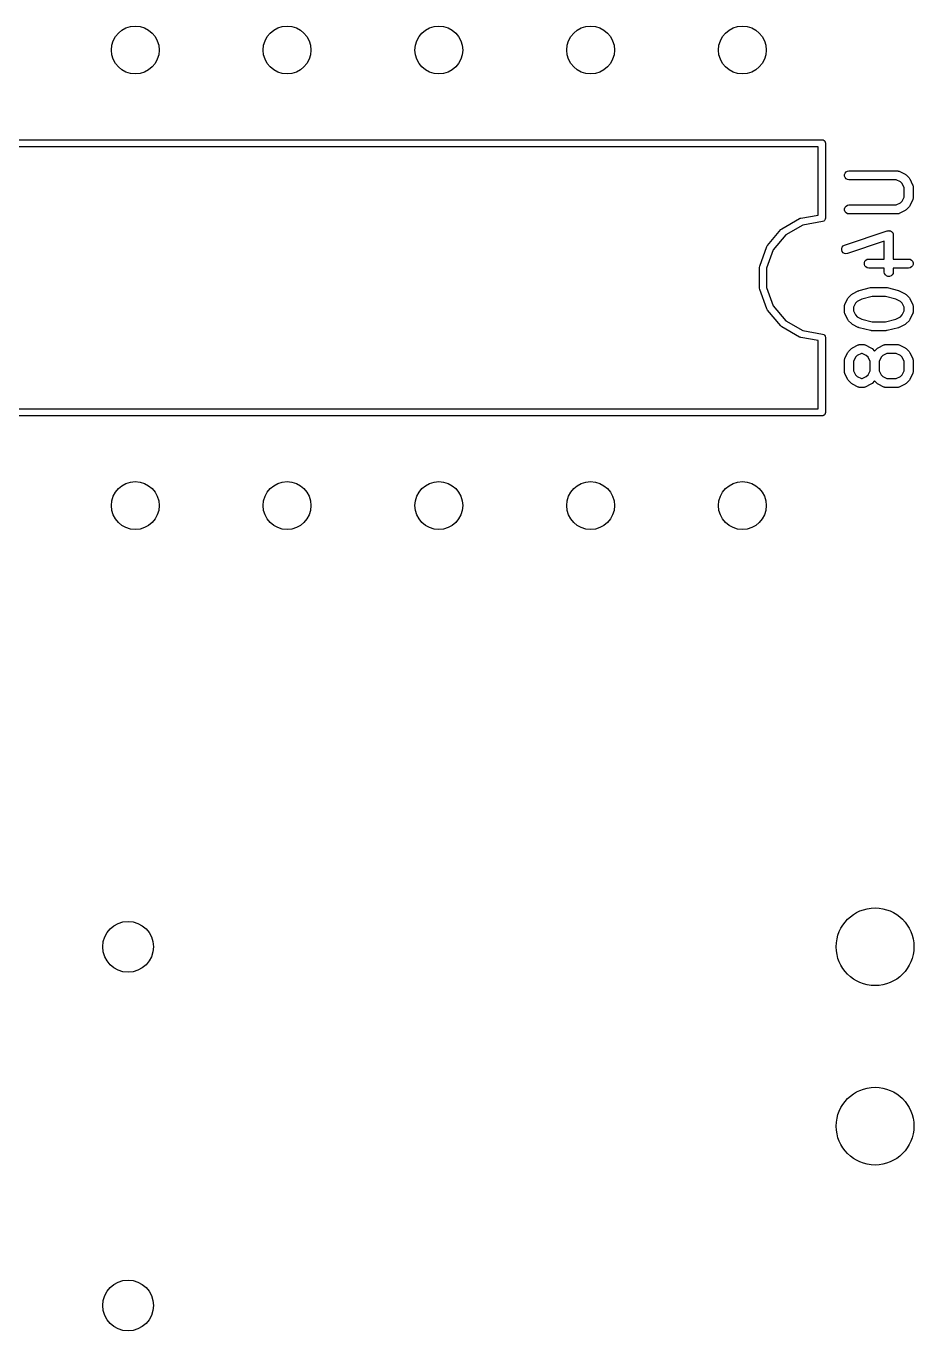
# Model space of a CAD drawing. Extents: x 25 to 326, y -201 to -21.
# Drawn here: x 165.79 to 180.65, y -133.43 to -111.6 of the extents above; entities that cross this region are included whole.
import ezdxf

# ---------------------------------------------------------------- set-up
doc = ezdxf.new("R2010")
doc.units = 0
doc.header["$MEASUREMENT"] = 0
doc.layers.add('BLACK', color=7, linetype='CONTINUOUS')

msp = doc.modelspace()

# ---------------------------------------------------------------- linework, layer by layer
at = {"layer": 'Black'}
for p, q in [((158.67, -113.5), (179.11, -113.5)), ((179.05, -113.62), (158.73, -113.62)), ((179.05, -114.76), (179.05, -113.62)), ((179.11, -113.5), (179.115, -113.501)), ((179.115, -113.501), (179.12, -113.501)), ((179.12, -113.501), (179.125, -113.503)), ((179.125, -113.503), (179.131, -113.504)), ((179.131, -113.504), (179.135, -113.506)), ((179.135, -113.506), (179.14, -113.508)), ((179.14, -113.508), (179.144, -113.511)), ((179.144, -113.511), (179.149, -113.514)), ((179.149, -113.514), (179.152, -113.518)), ((179.152, -113.518), (179.156, -113.521)), ((179.156, -113.521), (179.159, -113.526)), ((179.159, -113.526), (179.162, -113.53)), ((179.162, -113.53), (179.164, -113.535)), ((179.164, -113.535), (179.166, -113.539)), ((179.166, -113.539), (179.167, -113.545)), ((179.167, -113.545), (179.169, -113.55)), ((179.169, -113.55), (179.169, -113.555)), ((179.169, -113.555), (179.17, -113.56)), ((179.17, -113.56), (179.17, -114.81)), ((179.489, -114.083), (179.497, -114.058)), ((179.489, -114.109), (179.489, -114.083)), ((179.497, -114.133), (179.489, -114.109)), ((179.497, -114.058), (179.514, -114.038)), ((179.514, -114.153), (179.497, -114.133)), ((179.514, -114.038), (179.537, -114.025)), ((179.537, -114.025), (179.562, -114.021)), ((179.562, -114.021), (180.372, -114.021)), ((180.372, -114.021), (180.376, -114.021)), ((180.376, -114.021), (180.38, -114.021)), ((180.38, -114.021), (180.389, -114.024)), ((180.389, -114.024), (180.398, -114.025)), ((180.398, -114.025), (180.401, -114.027)), ((180.401, -114.027), (180.405, -114.029)), ((180.405, -114.029), (180.501, -114.076)), ((180.501, -114.076), (180.51, -114.083)), ((180.51, -114.083), (180.52, -114.09)), ((180.52, -114.09), (180.568, -114.138)), ((180.568, -114.138), (180.575, -114.148)), ((179.537, -114.166), (179.514, -114.153)), ((179.562, -114.171), (179.537, -114.166)), ((180.354, -114.171), (179.562, -114.171)), ((180.423, -114.205), (180.354, -114.171)), ((180.453, -114.235), (180.423, -114.205)), ((180.487, -114.304), (180.453, -114.235)), ((180.487, -114.459), (180.487, -114.304)), ((180.575, -114.148), (180.582, -114.157)), ((180.582, -114.157), (180.629, -114.253)), ((180.629, -114.253), (180.631, -114.257)), ((180.631, -114.257), (180.633, -114.261)), ((180.633, -114.261), (180.634, -114.269)), ((180.634, -114.269), (180.637, -114.278)), ((180.637, -114.278), (180.637, -114.282)), ((180.637, -114.282), (180.637, -114.286)), ((180.637, -114.286), (180.637, -114.477)), ((180.354, -114.592), (180.423, -114.558)), ((180.423, -114.558), (180.453, -114.527)), ((180.453, -114.527), (180.487, -114.459)), ((180.629, -114.51), (180.582, -114.605)), ((180.631, -114.506), (180.629, -114.51)), ((180.633, -114.502), (180.631, -114.506)), ((180.634, -114.494), (180.633, -114.502)), ((180.637, -114.485), (180.634, -114.494)), ((180.637, -114.477), (180.637, -114.481)), ((180.637, -114.481), (180.637, -114.485)), ((178.758, -114.811), (179.05, -114.76)), ((179.489, -114.654), (179.497, -114.63)), ((179.489, -114.68), (179.489, -114.654)), ((179.497, -114.705), (179.489, -114.68)), ((179.497, -114.63), (179.514, -114.61)), ((179.514, -114.725), (179.497, -114.705)), ((179.514, -114.61), (179.537, -114.597)), ((179.537, -114.738), (179.514, -114.725)), ((179.537, -114.597), (179.562, -114.592)), ((179.562, -114.742), (179.537, -114.738)), ((179.562, -114.592), (180.354, -114.592)), ((180.372, -114.742), (179.562, -114.742)), ((180.376, -114.741), (180.372, -114.742)), ((180.38, -114.742), (180.376, -114.741)), ((180.389, -114.739), (180.38, -114.742)), ((180.398, -114.738), (180.389, -114.739)), ((180.401, -114.735), (180.398, -114.738)), ((180.405, -114.734), (180.401, -114.735)), ((180.501, -114.687), (180.405, -114.734)), ((180.51, -114.679), (180.501, -114.687)), ((180.52, -114.673), (180.51, -114.679)), ((180.568, -114.625), (180.52, -114.673)), ((180.575, -114.615), (180.568, -114.625)), ((180.582, -114.605), (180.575, -114.615)), ((178.198, -115.271), (178.421, -115.005)), ((178.421, -115.005), (178.433, -114.996)), ((178.421, -115.005), (178.421, -115.005)), ((178.433, -114.996), (178.437, -114.992)), ((178.437, -114.992), (178.738, -114.818)), ((178.437, -114.992), (178.437, -114.992)), ((178.789, -114.928), (178.506, -115.091)), ((178.738, -114.818), (178.746, -114.815)), ((178.738, -114.818), (178.738, -114.818)), ((178.746, -114.815), (178.758, -114.811)), ((178.758, -114.811), (178.758, -114.811)), ((179.12, -114.869), (178.789, -114.928)), ((179.14, -114.862), (179.12, -114.869)), ((179.156, -114.849), (179.14, -114.862)), ((179.166, -114.831), (179.156, -114.849)), ((179.167, -114.827), (179.166, -114.831)), ((179.17, -114.81), (179.167, -114.827)), ((178.506, -115.091), (178.297, -115.34)), ((179.491, -115.263), (180.205, -115.025)), ((180.154, -115.2), (179.538, -115.405)), ((180.154, -115.497), (180.154, -115.2)), ((180.205, -115.025), (180.211, -115.024)), ((180.211, -115.024), (180.216, -115.022)), ((180.216, -115.022), (180.224, -115.022)), ((180.224, -115.022), (180.231, -115.021)), ((180.231, -115.021), (180.237, -115.022)), ((180.237, -115.022), (180.242, -115.022)), ((180.242, -115.022), (180.249, -115.024)), ((180.249, -115.024), (180.257, -115.026)), ((180.257, -115.026), (180.261, -115.029)), ((180.261, -115.029), (180.267, -115.031)), ((180.267, -115.031), (180.272, -115.036)), ((180.272, -115.036), (180.279, -115.04)), ((180.279, -115.04), (180.282, -115.044)), ((180.282, -115.044), (180.287, -115.048)), ((180.287, -115.048), (180.29, -115.054)), ((180.29, -115.054), (180.295, -115.06)), ((180.295, -115.06), (180.297, -115.065)), ((180.297, -115.065), (180.3, -115.07)), ((180.3, -115.07), (180.301, -115.078)), ((180.301, -115.078), (180.303, -115.085)), ((180.303, -115.085), (180.303, -115.09)), ((180.303, -115.09), (180.304, -115.096)), ((180.304, -115.096), (180.304, -115.497)), ((178.069, -115.616), (178.188, -115.289)), ((178.297, -115.34), (178.185, -115.647)), ((178.188, -115.289), (178.196, -115.275)), ((178.188, -115.289), (178.188, -115.289)), ((178.196, -115.275), (178.198, -115.271)), ((178.198, -115.271), (178.198, -115.271)), ((179.441, -115.319), (179.451, -115.295)), ((179.441, -115.345), (179.441, -115.319)), ((179.449, -115.37), (179.441, -115.345)), ((179.465, -115.39), (179.449, -115.37)), ((179.451, -115.295), (179.468, -115.275)), ((179.487, -115.404), (179.465, -115.39)), ((179.468, -115.275), (179.491, -115.263)), ((179.513, -115.409), (179.487, -115.404)), ((179.538, -115.405), (179.513, -115.409)), ((178.065, -115.636), (178.069, -115.616)), ((178.065, -115.984), (178.065, -115.636)), ((178.185, -115.647), (178.185, -115.973)), ((179.822, -115.559), (179.831, -115.534)), ((179.822, -115.585), (179.822, -115.559)), ((179.831, -115.609), (179.822, -115.585)), ((179.831, -115.534), (179.848, -115.514)), ((179.848, -115.629), (179.831, -115.609)), ((179.848, -115.514), (179.87, -115.501)), ((179.87, -115.642), (179.848, -115.629)), ((179.87, -115.501), (179.896, -115.497)), ((179.896, -115.647), (179.87, -115.642)), ((179.896, -115.497), (180.154, -115.497)), ((180.154, -115.647), (179.896, -115.647)), ((180.154, -115.715), (180.154, -115.647)), ((180.304, -115.497), (180.562, -115.497)), ((180.562, -115.647), (180.304, -115.647)), ((180.304, -115.647), (180.304, -115.715)), ((180.562, -115.497), (180.588, -115.501)), ((180.588, -115.642), (180.562, -115.647)), ((180.588, -115.501), (180.611, -115.514)), ((180.611, -115.629), (180.588, -115.642)), ((180.611, -115.514), (180.627, -115.534)), ((180.627, -115.609), (180.611, -115.629)), ((180.627, -115.534), (180.636, -115.559)), ((180.636, -115.585), (180.627, -115.609)), ((180.636, -115.559), (180.636, -115.585)), ((180.159, -115.74), (180.154, -115.715)), ((180.172, -115.763), (180.159, -115.74)), ((180.192, -115.78), (180.172, -115.763)), ((180.216, -115.789), (180.192, -115.78)), ((180.242, -115.789), (180.216, -115.789)), ((180.267, -115.78), (180.242, -115.789)), ((180.287, -115.763), (180.267, -115.78)), ((180.3, -115.74), (180.287, -115.763)), ((180.304, -115.715), (180.3, -115.74)), ((178.069, -116.004), (178.065, -115.984)), ((178.188, -116.331), (178.069, -116.004)), ((178.185, -115.973), (178.297, -116.28)), ((179.557, -116.138), (179.605, -116.09)), ((179.605, -116.09), (179.614, -116.083)), ((179.614, -116.083), (179.624, -116.076)), ((179.624, -116.076), (179.719, -116.029)), ((179.719, -116.029), (179.727, -116.026)), ((179.727, -116.026), (179.735, -116.023)), ((179.735, -116.023), (179.925, -115.975)), ((179.925, -115.975), (179.934, -115.975)), ((179.934, -115.975), (179.943, -115.973)), ((179.943, -115.973), (180.181, -115.973)), ((180.181, -115.973), (180.19, -115.975)), ((180.19, -115.975), (180.2, -115.975)), ((180.2, -115.975), (180.39, -116.023)), ((180.39, -116.023), (180.398, -116.026)), ((180.398, -116.026), (180.405, -116.029)), ((180.405, -116.029), (180.501, -116.076)), ((180.501, -116.076), (180.51, -116.083)), ((180.51, -116.083), (180.52, -116.09)), ((180.52, -116.09), (180.568, -116.138)), ((178.297, -116.28), (178.506, -116.529)), ((179.487, -116.286), (179.488, -116.282)), ((179.487, -116.381), (179.487, -116.286)), ((179.488, -116.278), (179.49, -116.269)), ((179.488, -116.282), (179.488, -116.278)), ((179.49, -116.269), (179.492, -116.261)), ((179.492, -116.261), (179.494, -116.257)), ((179.494, -116.257), (179.495, -116.253)), ((179.495, -116.253), (179.543, -116.157)), ((179.543, -116.157), (179.55, -116.148)), ((179.55, -116.148), (179.557, -116.138)), ((179.672, -116.235), (179.637, -116.304)), ((179.637, -116.304), (179.637, -116.364)), ((179.702, -116.205), (179.672, -116.235)), ((179.779, -116.166), (179.702, -116.205)), ((179.953, -116.123), (179.779, -116.166)), ((180.172, -116.123), (179.953, -116.123)), ((180.346, -116.166), (180.172, -116.123)), ((180.423, -116.205), (180.346, -116.166)), ((180.453, -116.235), (180.423, -116.205)), ((180.487, -116.304), (180.453, -116.235)), ((180.487, -116.364), (180.487, -116.304)), ((180.568, -116.138), (180.575, -116.148)), ((180.575, -116.148), (180.582, -116.157)), ((180.582, -116.157), (180.629, -116.253)), ((180.629, -116.253), (180.631, -116.257)), ((180.631, -116.257), (180.633, -116.261)), ((180.633, -116.261), (180.634, -116.269)), ((180.634, -116.269), (180.637, -116.278)), ((180.637, -116.278), (180.637, -116.282)), ((180.637, -116.282), (180.637, -116.286)), ((180.637, -116.286), (180.637, -116.381)), ((178.193, -116.34), (178.188, -116.331)), ((178.188, -116.331), (178.188, -116.331)), ((178.198, -116.349), (178.193, -116.34)), ((178.421, -116.615), (178.198, -116.349)), ((178.198, -116.349), (178.198, -116.349)), ((178.506, -116.529), (178.789, -116.692)), ((179.488, -116.386), (179.487, -116.381)), ((179.488, -116.39), (179.488, -116.386)), ((179.49, -116.398), (179.488, -116.39)), ((179.492, -116.407), (179.49, -116.398)), ((179.494, -116.411), (179.492, -116.407)), ((179.495, -116.415), (179.494, -116.411)), ((179.543, -116.51), (179.495, -116.415)), ((179.55, -116.52), (179.543, -116.51)), ((179.557, -116.53), (179.55, -116.52)), ((179.605, -116.577), (179.557, -116.53)), ((179.637, -116.364), (179.672, -116.432)), ((179.672, -116.432), (179.702, -116.463)), ((179.702, -116.463), (179.779, -116.501)), ((179.779, -116.501), (179.953, -116.545)), ((179.953, -116.545), (180.172, -116.545)), ((180.172, -116.545), (180.346, -116.501)), ((180.346, -116.501), (180.423, -116.463)), ((180.423, -116.463), (180.453, -116.432)), ((180.453, -116.432), (180.487, -116.364)), ((180.568, -116.53), (180.52, -116.577)), ((180.575, -116.52), (180.568, -116.53)), ((180.582, -116.51), (180.575, -116.52)), ((180.629, -116.415), (180.582, -116.51)), ((180.631, -116.411), (180.629, -116.415)), ((180.633, -116.407), (180.631, -116.411)), ((180.634, -116.398), (180.633, -116.407)), ((180.637, -116.39), (180.634, -116.398)), ((180.637, -116.381), (180.637, -116.386)), ((180.637, -116.386), (180.637, -116.39)), ((178.429, -116.621), (178.421, -116.615)), ((178.421, -116.615), (178.421, -116.615)), ((178.437, -116.628), (178.429, -116.621)), ((178.738, -116.802), (178.437, -116.628)), ((178.437, -116.628), (178.437, -116.628)), ((178.789, -116.692), (179.12, -116.751)), ((179.12, -116.751), (179.14, -116.758)), ((179.14, -116.758), (179.156, -116.771)), ((179.614, -116.584), (179.605, -116.577)), ((179.624, -116.591), (179.614, -116.584)), ((179.719, -116.639), (179.624, -116.591)), ((179.727, -116.641), (179.719, -116.639)), ((179.735, -116.645), (179.727, -116.641)), ((179.925, -116.692), (179.735, -116.645)), ((179.934, -116.693), (179.925, -116.692)), ((179.943, -116.695), (179.934, -116.693)), ((180.181, -116.695), (179.943, -116.695)), ((180.19, -116.693), (180.181, -116.695)), ((180.2, -116.692), (180.19, -116.693)), ((180.39, -116.645), (180.2, -116.692)), ((180.398, -116.641), (180.39, -116.645)), ((180.405, -116.639), (180.398, -116.641)), ((180.501, -116.591), (180.405, -116.639)), ((180.51, -116.584), (180.501, -116.591)), ((180.52, -116.577), (180.51, -116.584)), ((178.746, -116.805), (178.738, -116.802)), ((178.738, -116.802), (178.738, -116.802)), ((178.758, -116.809), (178.746, -116.805)), ((179.05, -116.86), (178.758, -116.809)), ((178.758, -116.809), (178.758, -116.809)), ((179.05, -118), (179.05, -116.86)), ((179.156, -116.771), (179.166, -116.789)), ((179.166, -116.789), (179.17, -116.81)), ((179.17, -116.81), (179.17, -118.06)), ((179.614, -116.988), (179.624, -116.981)), ((179.624, -116.981), (179.719, -116.933)), ((179.719, -116.933), (179.723, -116.932)), ((179.723, -116.932), (179.727, -116.93)), ((179.727, -116.93), (179.736, -116.928)), ((179.736, -116.928), (179.744, -116.926)), ((179.744, -116.926), (179.749, -116.926)), ((179.749, -116.926), (179.753, -116.925)), ((179.753, -116.925), (179.8, -116.925)), ((179.8, -116.925), (179.805, -116.926)), ((179.805, -116.926), (179.809, -116.926)), ((179.809, -116.926), (179.817, -116.928)), ((179.817, -116.928), (179.826, -116.93)), ((179.826, -116.93), (179.83, -116.932)), ((179.83, -116.932), (179.834, -116.933)), ((179.834, -116.933), (179.929, -116.981)), ((179.929, -116.981), (179.939, -116.988)), ((180.043, -116.988), (180.053, -116.981)), ((180.053, -116.981), (180.148, -116.933)), ((180.148, -116.933), (180.152, -116.932)), ((180.152, -116.932), (180.156, -116.93)), ((180.156, -116.93), (180.164, -116.928)), ((180.164, -116.928), (180.173, -116.926)), ((180.173, -116.926), (180.177, -116.926)), ((180.177, -116.926), (180.181, -116.925)), ((180.181, -116.925), (180.372, -116.925)), ((180.372, -116.925), (180.376, -116.926)), ((180.376, -116.926), (180.38, -116.926)), ((180.38, -116.926), (180.389, -116.928)), ((180.389, -116.928), (180.398, -116.93)), ((180.398, -116.93), (180.401, -116.932)), ((180.401, -116.932), (180.405, -116.933)), ((180.405, -116.933), (180.501, -116.981)), ((180.501, -116.981), (180.51, -116.988)), ((179.487, -117.191), (179.488, -117.187)), ((179.487, -117.381), (179.487, -117.191)), ((179.488, -117.182), (179.49, -117.174)), ((179.488, -117.187), (179.488, -117.182)), ((179.49, -117.174), (179.492, -117.165)), ((179.492, -117.165), (179.494, -117.162)), ((179.494, -117.162), (179.495, -117.157)), ((179.495, -117.157), (179.543, -117.062)), ((179.543, -117.062), (179.55, -117.053)), ((179.55, -117.053), (179.557, -117.043)), ((179.557, -117.043), (179.605, -116.995)), ((179.605, -116.995), (179.614, -116.988)), ((179.672, -117.14), (179.637, -117.209)), ((179.702, -117.11), (179.672, -117.14)), ((179.771, -117.075), (179.702, -117.11)), ((179.783, -117.075), (179.771, -117.075)), ((179.851, -117.11), (179.783, -117.075)), ((179.882, -117.14), (179.851, -117.11)), ((179.916, -117.209), (179.882, -117.14)), ((179.939, -116.988), (179.949, -116.995)), ((179.949, -116.995), (179.991, -117.037)), ((179.991, -117.037), (180.033, -116.995)), ((180.033, -116.995), (180.043, -116.988)), ((180.1, -117.14), (180.066, -117.209)), ((180.131, -117.11), (180.1, -117.14)), ((180.199, -117.075), (180.131, -117.11)), ((180.354, -117.075), (180.199, -117.075)), ((180.423, -117.11), (180.354, -117.075)), ((180.453, -117.14), (180.423, -117.11)), ((180.487, -117.209), (180.453, -117.14)), ((180.51, -116.988), (180.52, -116.995)), ((180.52, -116.995), (180.568, -117.043)), ((180.568, -117.043), (180.575, -117.053)), ((180.575, -117.053), (180.582, -117.062)), ((180.582, -117.062), (180.629, -117.157)), ((180.629, -117.157), (180.631, -117.162)), ((180.631, -117.162), (180.633, -117.165)), ((180.633, -117.165), (180.634, -117.174)), ((180.634, -117.174), (180.637, -117.182)), ((180.637, -117.182), (180.637, -117.187)), ((180.637, -117.187), (180.637, -117.191)), ((180.637, -117.191), (180.637, -117.381)), ((179.488, -117.386), (179.487, -117.381)), ((179.488, -117.39), (179.488, -117.386)), ((179.49, -117.398), (179.488, -117.39)), ((179.492, -117.407), (179.49, -117.398)), ((179.494, -117.411), (179.492, -117.407)), ((179.495, -117.415), (179.494, -117.411)), ((179.543, -117.51), (179.495, -117.415)), ((179.637, -117.209), (179.637, -117.364)), ((179.637, -117.364), (179.672, -117.432)), ((179.882, -117.432), (179.916, -117.364)), ((179.916, -117.364), (179.916, -117.209)), ((180.066, -117.209), (180.066, -117.364)), ((180.066, -117.364), (180.1, -117.432)), ((180.453, -117.432), (180.487, -117.364)), ((180.487, -117.364), (180.487, -117.209)), ((180.629, -117.415), (180.582, -117.51)), ((180.631, -117.411), (180.629, -117.415)), ((180.633, -117.407), (180.631, -117.411)), ((180.634, -117.398), (180.633, -117.407)), ((180.637, -117.39), (180.634, -117.398)), ((180.637, -117.381), (180.637, -117.386)), ((180.637, -117.386), (180.637, -117.39)), ((179.55, -117.52), (179.543, -117.51)), ((179.557, -117.53), (179.55, -117.52)), ((179.605, -117.577), (179.557, -117.53)), ((179.614, -117.584), (179.605, -117.577)), ((179.624, -117.591), (179.614, -117.584)), ((179.719, -117.639), (179.624, -117.591)), ((179.672, -117.432), (179.702, -117.463)), ((179.702, -117.463), (179.771, -117.497)), ((179.771, -117.497), (179.783, -117.497)), ((179.783, -117.497), (179.851, -117.463)), ((179.929, -117.591), (179.834, -117.639)), ((179.851, -117.463), (179.882, -117.432)), ((179.939, -117.584), (179.929, -117.591)), ((179.949, -117.577), (179.939, -117.584)), ((179.991, -117.535), (179.949, -117.577)), ((180.033, -117.577), (179.991, -117.535)), ((180.043, -117.584), (180.033, -117.577)), ((180.053, -117.591), (180.043, -117.584)), ((180.148, -117.639), (180.053, -117.591)), ((180.1, -117.432), (180.131, -117.463)), ((180.131, -117.463), (180.199, -117.497)), ((180.199, -117.497), (180.354, -117.497)), ((180.354, -117.497), (180.423, -117.463)), ((180.501, -117.591), (180.405, -117.639)), ((180.423, -117.463), (180.453, -117.432)), ((180.51, -117.584), (180.501, -117.591)), ((180.52, -117.577), (180.51, -117.584)), ((180.568, -117.53), (180.52, -117.577)), ((180.575, -117.52), (180.568, -117.53)), ((180.582, -117.51), (180.575, -117.52)), ((179.723, -117.64), (179.719, -117.639)), ((179.727, -117.642), (179.723, -117.64)), ((179.736, -117.644), (179.727, -117.642)), ((179.744, -117.646), (179.736, -117.644)), ((179.749, -117.646), (179.744, -117.646)), ((179.753, -117.647), (179.749, -117.646)), ((179.8, -117.647), (179.753, -117.647)), ((179.805, -117.646), (179.8, -117.647)), ((179.809, -117.646), (179.805, -117.646)), ((179.817, -117.644), (179.809, -117.646)), ((179.826, -117.642), (179.817, -117.644)), ((179.83, -117.64), (179.826, -117.642)), ((179.834, -117.639), (179.83, -117.64)), ((180.152, -117.64), (180.148, -117.639)), ((180.156, -117.642), (180.152, -117.64)), ((180.164, -117.644), (180.156, -117.642)), ((180.173, -117.646), (180.164, -117.644)), ((180.177, -117.646), (180.173, -117.646)), ((180.181, -117.647), (180.177, -117.646)), ((180.372, -117.647), (180.181, -117.647)), ((180.376, -117.646), (180.372, -117.647)), ((180.38, -117.646), (180.376, -117.646)), ((180.389, -117.644), (180.38, -117.646)), ((180.398, -117.642), (180.389, -117.644)), ((180.401, -117.64), (180.398, -117.642)), ((180.405, -117.639), (180.401, -117.64)), ((158.73, -118), (179.05, -118)), ((179.169, -118.07), (179.167, -118.075)), ((179.17, -118.06), (179.169, -118.065)), ((179.169, -118.065), (179.169, -118.07)), ((179.11, -118.12), (158.67, -118.12)), ((179.115, -118.119), (179.11, -118.12)), ((179.12, -118.119), (179.115, -118.119)), ((179.125, -118.117), (179.12, -118.119)), ((179.131, -118.116), (179.125, -118.117)), ((179.135, -118.114), (179.131, -118.116)), ((179.14, -118.112), (179.135, -118.114)), ((179.144, -118.109), (179.14, -118.112)), ((179.149, -118.106), (179.144, -118.109)), ((179.152, -118.102), (179.149, -118.106)), ((179.156, -118.099), (179.152, -118.102)), ((179.159, -118.094), (179.156, -118.099)), ((179.162, -118.09), (179.159, -118.094)), ((179.164, -118.085), (179.162, -118.09)), ((179.166, -118.081), (179.164, -118.085)), ((179.167, -118.075), (179.166, -118.081))]:
    msp.add_line(p, q, dxfattribs=at)
for centre, radius in [((167.62, -112), 0.4), ((170.16, -112), 0.4), ((172.7, -112), 0.4), ((175.24, -112), 0.4), ((177.78, -112), 0.4), ((167.62, -119.62), 0.4), ((170.16, -119.62), 0.4), ((172.7, -119.62), 0.4), ((175.24, -119.62), 0.4), ((177.78, -119.62), 0.4), ((180, -127), 0.65), ((167.5, -127), 0.425), ((180, -130), 0.65), ((167.5, -133), 0.425)]:
    msp.add_circle(centre, radius, dxfattribs=at)

doc.saveas('drawing.dxf')
